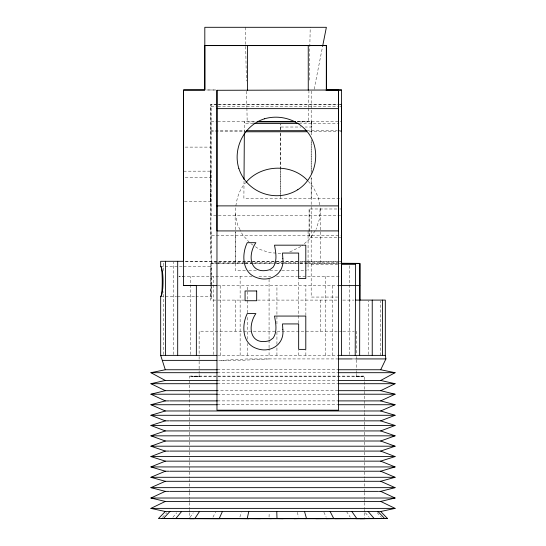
<?xml version="1.0" encoding="UTF-8"?>
<svg xmlns="http://www.w3.org/2000/svg" width="546" height="546" viewBox="0 0 546 546"><rect width="100%" height="100%" fill="white"/><g stroke="black" fill="none" stroke-linecap="round" stroke-linejoin="round"><path stroke-width="0.41" stroke-dasharray="2.73 2.05" d="M163.486 354.531L163.486 291.81M163.486 270.618L163.486 262.148M173.764 354.531L173.764 262.148M190.8 354.531L190.8 276.494M217.253 262.551L211.288 262.558L210.893 253.303L210.852 104.3L337.332 104.245M210.893 253.303L210.852 104.3M211.179 284.664L211.009 266.318L182.951 266.318M213.438 354.531L213.438 276.494M220.243 355.378L220.243 285.606M235.333 263.281L235.333 230.549M235.333 229.709C234.978 213.547 234.07 195.632 245.618 182.685M240.138 355.378L240.138 276.494M247.727 355.378L247.727 343.468M247.727 339.216L247.727 317.089M247.727 312.838L247.727 300.075M247.727 299.222L247.727 290.711M247.727 289.865L247.727 285.606M269.069 355.378L269.069 348.594M269.069 347.747L269.069 340.11M269.069 339.264L269.069 278.194M276.931 355.378L276.931 347.72M276.931 344.321L276.931 330.705M276.931 323.901L276.931 285.606M280.794 133.442L280.794 198.218L280.794 169.403M280.794 130.03L280.801 124.065M298.273 355.378L298.273 350.293M298.273 323.15L298.28 279.893M305.862 355.378L305.862 350.273M305.869 315.39L305.869 285.606M341.578 237.599L309.132 237.599L309.132 208.988L339.08 208.988M311.179 177.88L311.186 297.058L337.715 297.058M311.179 198.218L311.179 177.764M311.179 173.505L311.186 140.261M311.186 134.296L311.193 121.294L296.84 121.294M320.209 263.281L320.209 207.603L319.546 218.755L316.038 229.354M325.757 355.378L325.757 276.494M332.562 355.378L332.562 285.606M349.645 354.531L349.645 265.24M368.311 354.531L368.311 300.942M380.48 355.378L380.48 300.942M280.794 129.566L280.794 124.563M311.193 121.294L311.179 127.02L305.275 127.02M183.586 171.185L210.701 171.144L210.708 187.694M184.432 201.44L210.756 201.399L210.756 188.814M211.179 285.415L211.022 296.669L195.918 296.669M244.014 181.231L243.891 198.218L340.718 198.218M244.321 132.582L244.396 121.499L244.417 123.457L252.935 123.457M308.626 108.292L308.36 121.935L297.666 121.935M308.647 107.439L308.961 91.243M309.179 80.166L310.21 27.314M269.048 517.014L269.205 512.291M211.009 266.318L210.852 286.172M314.162 89.182L322.447 47.188M239.926 517.014L241.264 512.291M212.974 517.171L215.52 512.216M315.165 230.685L309.916 238.691L302.211 245.577M190.069 517.301L193.264 512.796M172.877 517.301L176.733 512.796M162.415 517.403L166.871 512.687M300.907 246.464L291.687 251.112L287.803 251.918M189.776 411.759L189.776 376.112L199.85 376.774L191.23 376.112L199.126 376.774L356.422 376.774L363.206 376.112L355.699 376.774L364.66 376.112L364.66 411.759M221.144 360.374L247.707 358.927L337.1 358.927M269.151 358.927L240.731 360.374L217.779 360.374M210.817 226.658L211.261 235.756L215.513 235.749M216.366 235.749L340.711 235.538M218.1 262.551L244.506 262.503M245.359 262.503L299.01 262.414M299.863 262.414L306.675 262.401M307.528 262.401L341.591 262.339M215.902 89.981L206.518 89.981L215.861 90.008M338.179 104.245L340.724 104.245M217.076 104.696L211.104 104.696L211.118 215.725L341.557 215.718M217.929 104.696L338.998 104.696M339.844 104.696L341.557 104.696M211.111 106.217L217.076 106.217M217.929 106.217L338.998 106.217M339.851 106.217L341.557 106.217M211.111 121.505L216.939 121.505M217.765 121.505L255.494 121.499M297.256 121.499L341.571 121.499M255.187 121.935L247.181 121.935L246.915 108.292M298.962 123.437L339.018 123.423M280.794 127.02L301.051 127.02M210.708 130.726L244.697 130.712M306.736 130.678L337.332 130.665M338.186 130.658L340.731 130.658M210.701 131.798L244.697 131.784M309.289 131.75L339.032 131.736M339.885 131.736L341.584 131.736M185.265 147.113L211.118 147.113M185.258 177.409L211.118 177.409M340.056 208.988L341.578 208.988M185.244 261.295L299.092 261.295L185.244 261.363M210.36 285.872L210.36 263.281L275.682 263.281M276.221 263.281L341.564 263.281M311.186 264.332L337.715 264.339M160.845 266.318L164.25 266.318M165.097 266.318L182.105 266.318M245.413 270.42L235.258 270.42L235.251 231.75M248.805 270.42L257.268 270.413M269.97 270.42L280.978 270.413M281.825 270.42L306.381 270.413M252.047 276.494L178.924 276.494L183.552 276.563M258.913 276.508L270.775 276.501M276.583 276.501L297.44 276.501M298.075 276.494L341.578 276.494M217.567 285.613L338.172 285.606M160.674 296.669L176.617 296.669M177.457 296.669L195.079 296.669M244.328 300.095L210.367 300.095L210.36 286.705M257.637 300.095L337.721 300.095M342.779 300.095L353.856 300.095M342.103 331.19L199.126 331.19L199.126 355.671M342.908 331.19L354.197 331.19M217.608 355.378L338.24 355.378M352.634 358.927L355.193 358.927M217.322 369.751L338.015 369.751M217.315 372.693L337.878 372.693M189.776 376.112L217.042 376.112M217.758 376.112L364.66 376.112M217.322 380.46L338.015 380.46M217.315 383.702L337.878 383.702M215.882 390.677L338.015 390.677M217.315 394.219L337.878 394.219M217.322 400.894L338.015 400.894M217.315 404.729L337.878 404.729M210.36 263.281L217.178 263.288M218.031 263.295L244.444 263.336M245.297 263.336L252.109 263.349M252.962 263.349L273.41 263.384M276.822 263.39L282.787 263.397M283.633 263.404L298.969 263.425M299.822 263.425L306.64 263.438M307.494 263.438L341.578 263.5M280.808 253.364L269.717 252.709L259.179 249.188L253.883 245.673M253.221 245.236L249.911 243.045L242.54 234.691L240.411 230.412M377.156 512.687L381.531 517.403M308.265 181.306L313.008 186.677L317.977 196.662L319.888 206.04M365.451 512.796L369.157 517.301M346.498 511.506L350.239 517.171M240.056 229.702L237.565 224.706L235.333 213.766M323.915 512.216L326.167 517.171M297.406 512.291L298.437 517.014M211.022 296.669L210.858 286.889M210.701 171.144L210.742 180.979M210.756 201.399L210.715 191.564M245.331 27.314L246.376 81.013M246.58 91.243L246.894 107.439M211.261 235.756L211.288 262.558M364.66 412.612L364.66 421.096M364.66 421.949L364.66 431.279M364.66 432.132L364.66 436.377M364.66 437.223L364.66 446.56M364.66 447.406L364.66 456.743M364.66 457.589L364.66 477.962M364.66 478.808L364.66 488.144M364.66 488.998L364.66 491.543M364.66 492.39L364.66 498.327M364.66 499.18L364.66 501.726M364.66 502.573L364.66 508.517M364.66 509.363L364.66 511.909M364.66 512.762L364.66 518.7M356.422 331.19L356.422 355.671M356.422 356.518L356.422 359.05M356.422 359.896L356.422 370.024M356.422 370.864L356.422 373.403M356.422 374.242L356.422 376.774M320.209 300.095L320.209 331.19M311.193 91.066L311.179 134.65M311.179 139.735L311.179 173.642M309.132 208.988L309.132 237.599M308.074 230.91L308.074 270.413M280.794 132.951L280.794 168.55M235.34 300.095L235.34 331.19M211.725 263.281L211.725 285.872M211.725 286.705L211.725 300.095M199.126 356.518L199.126 370.024M199.126 370.864L199.126 373.403M199.126 374.242L199.126 376.774M189.776 412.612L189.776 421.096M189.776 421.949L189.776 431.279M189.776 432.132L189.776 436.377M189.776 437.223L189.776 446.56M189.776 447.406L189.776 456.743M189.776 457.589L189.776 477.962M189.776 478.808L189.776 488.144M189.776 488.998L189.776 491.543M189.776 492.39L189.776 498.327M189.776 499.18L189.776 501.726M189.776 502.573L189.776 508.517M189.776 509.363L189.776 511.909M189.776 512.762L189.776 518.7M340.724 261.295L299.945 261.295L340.724 261.302"/><path stroke-width="0.82" d="M217.322 369.751L165.295 369.751L160.681 355.378L160.674 296.669L161.896 294.246L162.769 288.404A15.042 2.477 -90 0 0 162.64 273.232L161.671 267.963L160.681 266.462L160.681 261.295L183.586 261.295M165.52 355.378L165.52 261.295M177.689 355.378L177.689 261.295M183.593 147.932L183.593 147.113L183.599 148.553M196.355 355.378L196.355 285.606L183.586 285.565L216.83 285.606M247.427 90.254L247.42 45.605M308.265 90.254L308.251 45.605M326.371 45.543L326.358 90.247L326.371 45.543L204.811 45.536L204.818 90.001L183.586 90.001L183.545 261.37M341.482 355.378L341.564 263.281L359.8 263.397L359.657 355.378M341.564 198.218L341.578 263.827M341.584 131.736L341.578 104.245L341.571 123.423L341.557 106.217M355.2 355.378L355.623 263.397M372.236 355.378L372.236 300.095M382.514 355.378L382.514 300.095M338.465 369.751L380.705 369.751L385.913 358.927L385.319 355.378L385.319 300.095L355.507 300.095M183.586 171.328L183.586 172.065M183.579 201.29L183.579 200.553M244.014 179.47L244.349 132.801M322.577 46.533L326.371 27.314L204.818 27.3L204.811 89.981L183.586 90.001L183.593 285.619M248.764 511.506L247.215 518.584L260.285 518.7M219.185 518.584L222.406 511.506M199.502 511.506L194.82 518.584L219.56 518.7M175.785 518.584L181.606 511.506M163.37 518.584L169.936 511.506M165.295 511.506L158.436 518.584L387.564 518.584L380.705 511.506L165.295 511.506L150.921 508.381L165.295 501.433L380.705 501.433L395.079 498.02L380.705 491.366L378.685 491.366M246.212 182.152C261.5 164.332 291.837 163.24 307.739 180.712M297.782 189.721C315.615 178.481 321.137 152.819 309.759 135.142C300.307 120.42 281.135 113.875 264.517 118.796M160.681 266.462L160.845 266.318A15.213 1.461 90 0 1 162.237 280.282A15.213 1.461 90 0 1 161.084 296.396L160.674 296.669M338.465 380.46L380.705 380.46L395.079 372.693L380.705 369.751M338.465 390.677L380.705 390.677L395.079 383.702L380.705 380.46M264.523 118.796C244.233 125.027 232.548 148.321 238.834 168.414M338.465 400.894L380.705 400.894L395.079 394.219L380.705 390.677M165.295 501.433L150.921 498.02L165.295 491.366L169.164 491.366M165.295 491.366L150.921 487.653L165.295 481.292L380.705 481.292L395.079 477.293L380.705 471.218L169.936 471.218M169.164 420.857L165.295 420.857L150.921 415.294L165.295 410.974L380.705 410.974L395.079 404.729L380.705 400.894M165.295 481.292L150.921 477.293L165.295 471.218L169.164 471.218M297.788 189.715C276.044 203.262 246.717 192.895 238.834 168.407M165.295 471.218L150.921 466.926L165.295 461.145L380.705 461.145L395.079 456.565L380.705 451.078L169.936 451.078M169.936 420.857L380.705 420.857L395.079 415.294L380.705 410.974M165.295 461.145L150.921 456.565L165.295 451.078L169.164 451.078M380.705 430.93L395.079 435.831L380.705 441.004L165.295 441.004L150.921 435.831L165.295 430.93L380.705 430.93L395.079 425.47L380.705 420.857M165.295 451.078L150.921 446.198L165.295 441.004M380.705 451.078L395.079 446.198L380.705 441.004M165.295 430.93L150.921 425.47L165.295 420.857M380.705 471.218L395.079 466.926L380.705 461.145M165.295 410.974L150.921 404.729L165.295 400.894L169.164 400.894M380.705 491.366L395.079 487.653L380.705 481.292M165.295 400.894L150.921 394.219L165.295 390.677L217.322 390.677M165.295 390.677L150.921 383.702L165.295 380.46L217.322 380.46M380.705 511.506L395.079 508.381L380.705 501.433M165.295 380.46L150.921 372.693L165.295 369.751M305.548 518.7L306.524 518.584L304.518 511.506M341.564 285.606L341.557 89.994L216.967 90.281L216.967 410.203L338.527 410.203L338.527 90.288L338.527 230.91L216.967 230.931L216.974 90.295M294.151 518.7L298.785 518.584M326.051 518.7L333.756 518.584L330.118 511.506M315.827 518.7L326.815 518.584M334.875 518.7L351.18 518.584M355.896 518.7L374.222 518.584L368.161 511.506M360.148 518.7L387.564 518.584M204.811 45.605L326.344 45.605M326.276 90.029L341.564 90.035M326.099 90.179L338.54 90.22M216.967 108.634L338.527 108.64M257.18 121.499L295.543 121.505M257.118 121.935L295.625 121.935M253.788 123.457L298.109 123.437M246.396 130.706L306.736 130.678M245.55 131.784L306.736 131.75M216.967 205.883L338.527 205.897M341.571 263.397L359.8 263.397L359.8 300.095L359.8 263.534M341.571 264.339L355.623 264.339M338.172 285.606L359.841 285.606M160.681 355.378L216.83 355.378M338.24 355.378L385.319 355.378M337.94 358.927L352.163 358.927M355.658 358.927L385.913 358.927M162.49 360.374L216.939 360.374M150.921 372.693L217.315 372.693M338.588 372.693L395.079 372.693M150.921 383.702L217.315 383.702M338.588 383.702L395.079 383.702M150.921 394.219L217.315 394.219M338.588 394.219L395.079 394.219M169.936 400.894L217.322 400.894M150.921 404.729L217.315 404.729M338.588 404.729L395.079 404.729M150.921 415.294L395.079 415.294M150.921 425.47L395.079 425.47M150.921 435.831L395.079 435.831M150.921 446.198L395.079 446.198M150.921 456.565L395.079 456.565M150.921 466.926L395.079 466.926M150.921 477.293L395.079 477.293M150.921 487.653L395.079 487.653M169.936 491.366L378.009 491.366M150.921 498.02L395.079 498.02M150.921 508.381L395.079 508.381M189.776 518.7L364.66 518.7M161.302 518.584L194.287 518.7M239.476 518.584L248.887 518.7M283.121 518.7L277.006 518.584L276.767 511.506M268.994 518.584L271.314 518.7M378.009 511.506L384.698 518.584M351.822 511.506L356.845 518.584M183.593 177.409L183.593 175.969M282.835 258.551C284.65 273.976 269.792 282.801 256.245 277.457C242.076 272.563 241.516 254.204 247.27 242.69L255.876 242.69C247.113 255.446 249.802 275.409 269.744 269.71L273.171 267.158C277.532 260.647 275.771 252.388 274.515 245.174L305.794 245.174L305.794 278.501L298.662 278.501L298.662 253.051L282.507 253.051L282.835 258.551M282.835 329.443C284.65 344.86 269.792 353.685 256.245 348.341C242.076 343.448 241.516 325.088 247.27 313.575L255.876 313.575C247.113 326.331 249.802 346.294 269.744 340.595L273.171 338.049C277.532 331.531 275.771 323.273 274.515 316.066L305.794 316.066L305.794 349.385L298.662 349.385L298.662 323.935L282.507 323.935L282.835 329.443M256.688 290.977L245.065 290.977L245.065 300.73L256.688 300.73L256.688 290.977"/></g></svg>
